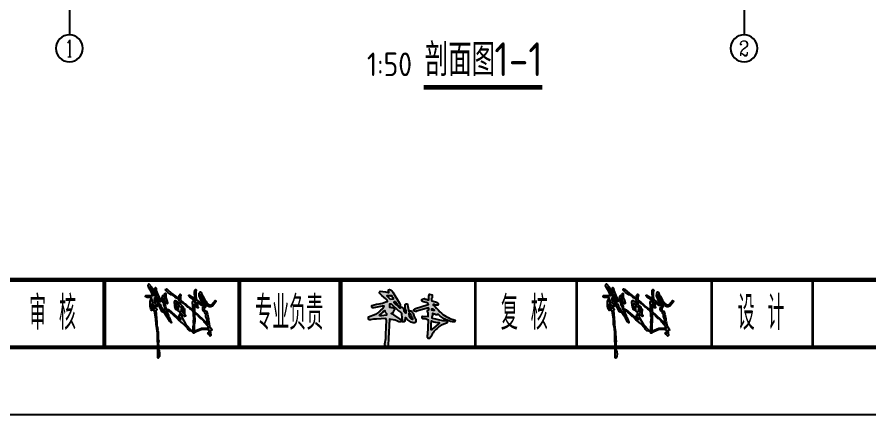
# Model space of a CAD drawing. Extents: x 45837 to 287007, y -98586 to 328021.
# Drawn here: x 61190 to 73817, y 265238 to 271127 of the extents above; entities that cross this region are included whole.
import ezdxf
from ezdxf.enums import TextEntityAlignment as Align

# ---------------------------------------------------------------- set-up
doc = ezdxf.new("R2010")
doc.units = 0
doc.header["$LTSCALE"] = 1000
doc.header["$MEASUREMENT"] = 0
for name, color, linetype in [('AXIS', 3, 'Continuous'), ('AXIS_TEXT', 7, 'Continuous'), ('DIM_SYMB', 3, 'Continuous'), ('HIDE_B', 7, 'Continuous'), ('PUB_TEXT', 7, 'Continuous'), ('WALL', 9, 'Continuous'), ('图框', 7, 'Continuous'), ('ＦＨＤＩ', 4, 'Continuous')]:
    doc.layers.add(name, color=color, linetype=linetype)
doc.styles.add('_TCH_AXIS', font='COMPLEX', dxfattribs={"bigfont": 'GBCBIG'})
doc.styles.add('COMPLEX', font='COMPLEX')
doc.styles.get("Standard").update_dxf_attribs({"font": 'gbenor.shx', "bigfont": 'gbcbig.shx'})

# ---------------------------------------------------------------- blocks, each defined once
blk = doc.blocks.new('dwe')
at = {"linetype": 'Continuous'}
h = blk.add_hatch(color=256, dxfattribs=at)
h.paths.add_polyline_path([(32166.859, 20455.021, 0.138813), (32166.844, 20455.08, 0.305012), (32166.819, 20455.091, -0.192582), (32166.829, 20455.151), (32167.178, 20455.047), (32167.179, 20455.041, 0.254771), (32167.259, 20455.061, 0.439902), (32167.211, 20455.125), (32166.866, 20455.239, 0.288836), (32166.829, 20455.251, -0.33185), (32166.89, 20455.307), (32166.978, 20455.326, 0.248777), (32167.013, 20455.359), (32167.019, 20455.361), (32167.019, 20455.391), (32167.006, 20455.399, 0.156902), (32166.949, 20455.421, -0.226549), (32166.938, 20455.406, 0.203273), (32166.849, 20455.381), (32166.819, 20455.381), (32166.814, 20455.442, 0.141014), (32166.799, 20455.551, 0.181335), (32166.719, 20455.531), (32166.719, 20455.441, -0.388078), (32166.731, 20455.359), (32166.62, 20455.327, 0.123602), (32166.566, 20455.304, 0.460019), (32166.549, 20455.231), (32166.619, 20455.231), (32166.649, 20455.251), (32166.689, 20455.251), (32166.689, 20455.231), (32166.656, 20455.204), (32166.631, 20455.179, -0.071068), (32166.566, 20455.124, -0.129017), (32166.191, 20454.837), (32166.039, 20454.781, 0.313509), (32166.056, 20454.739), (32166.059, 20454.731, 0.126518), (32166.277, 20454.786), (32166.297, 20454.795, 0.073631), (32166.529, 20454.951), (32166.569, 20454.951), (32166.569, 20454.941, 0.306384), (32166.63, 20454.957, 0.101225), (32166.689, 20454.981), (32166.709, 20454.981, 0.192884), (32166.729, 20454.881), (32166.729, 20454.851), (32166.711, 20454.847), (32166.409, 20454.771), (32166.289, 20454.771, -0.295923), (32166.269, 20454.751), (32166.269, 20454.701), (32166.39, 20454.656), (32166.417, 20454.647, -0.097505), (32166.536, 20454.569, -0.139219), (32166.756, 20454.289), (32166.799, 20454.241), (32166.839, 20454.241), (32166.859, 20454.271), (32166.859, 20454.331), (32166.844, 20454.36), (32166.829, 20454.781), (32166.857, 20454.795, -0.122446), (32166.998, 20454.826, 0.488889), (32166.999, 20454.901), (32166.839, 20454.891, -0.138685), (32166.834, 20454.962, -0.251793)])
h.paths.add_polyline_path([(32166.729, 20455.081), (32166.7, 20455.077), (32166.699, 20455.071), (32166.659, 20455.071), (32166.659, 20455.091, 0.200858), (32166.699, 20455.121), (32166.729, 20455.121)], flags=16)
h.paths.add_polyline_path([(32166.739, 20454.761), (32166.744, 20454.652), (32166.749, 20454.491, -0.10594), (32166.681, 20454.544), (32166.676, 20454.549), (32166.527, 20454.677), (32166.509, 20454.681), (32166.509, 20454.711, 0.075528), (32166.718, 20454.756)], flags=16)
h = blk.add_hatch(color=256, dxfattribs=at)
h.paths.add_polyline_path([(32168.211, 20455.517), (32168.241, 20455.539, -0.076928), (32168.279, 20455.581, 0.343108), (32168.261, 20455.634), (32168.259, 20455.641), (32168.098, 20455.626, 0.082763), (32168.019, 20455.601), (32167.999, 20455.601), (32167.999, 20455.631), (32168.009, 20455.631), (32168.009, 20455.681, 0.433644), (32167.913, 20455.649, -0.083988), (32167.883, 20455.609), (32167.683, 20455.289, 0.241959), (32167.666, 20455.209, 0.088677), (32167.692, 20455.188), (32167.728, 20455.205, 0.005615), (32167.732, 20455.206), (32167.753, 20455.259, 0.154483), (32167.799, 20455.331, -1.209197), (32167.826, 20455.284, -0.109257), (32167.801, 20455.257, -0.116079), (32167.732, 20455.206), (32167.724, 20455.186, 0.148804), (32167.689, 20455.151), (32167.659, 20455.151), (32167.656, 20455.159, 0.636863), (32167.601, 20455.159, 0.220295), (32167.554, 20455.063), (32167.509, 20455.001), (32167.489, 20455.001), (32167.489, 20455.061), (32167.503, 20455.09), (32167.519, 20455.141), (32167.519, 20455.251), (32167.506, 20455.259, 0.524003), (32167.444, 20455.25), (32167.434, 20455.191), (32167.409, 20455.041), (32167.389, 20455.041), (32167.386, 20455.049, 0.551868), (32167.326, 20455.044, 0.11852), (32167.275, 20454.953, 0.071169), (32167.244, 20454.872), (32167.226, 20454.844, 0.10155), (32167.204, 20454.793, 0.705859), (32167.28, 20454.707, 0.161527), (32167.499, 20454.851), (32167.519, 20454.851), (32167.524, 20454.772), (32167.541, 20454.744), (32167.549, 20454.731), (32167.599, 20454.731), (32167.609, 20454.751), (32167.639, 20454.751), (32167.649, 20454.731), (32167.709, 20454.731, -0.124355), (32167.928, 20454.806), (32167.979, 20454.811), (32168.014, 20454.241), (32168.024, 20454.042, 0.594077), (32168.096, 20454.014, 0.243104), (32168.119, 20454.081, -0.084195), (32168.094, 20454.301), (32168.084, 20454.631), (32168.074, 20454.731), (32168.069, 20454.731, -0.200858), (32168.089, 20454.831), (32168.369, 20454.816, -0.063439), (32168.549, 20454.791, 0.343108), (32168.601, 20454.809), (32168.609, 20454.811), (32168.609, 20454.881), (32168.397, 20454.957), (32168.381, 20454.965, -0.084673), (32168.261, 20455.054, 0.071442), (32168.234, 20455.076), (32168.191, 20455.124, -0.149027), (32168.139, 20455.201), (32168.199, 20455.201), (32168.449, 20455.151), (32168.489, 20455.151, -0.295923), (32168.509, 20455.171), (32168.509, 20455.221), (32168.368, 20455.256), (32168.29, 20455.266, -0.064135), (32168.087, 20455.327), (32168.039, 20455.341, -0.249173), (32168.071, 20455.399), (32168.086, 20455.414)])
h.paths.add_polyline_path([(32168.049, 20455.491), (32168.041, 20455.489), (32167.949, 20455.391), (32167.869, 20455.401), (32167.869, 20455.431), (32167.886, 20455.454), (32167.915, 20455.493), (32167.919, 20455.511), (32167.949, 20455.511), (32167.949, 20455.501), (32167.969, 20455.501), (32167.969, 20455.511), (32168.049, 20455.511)], flags=16)
h.paths.add_polyline_path([(32167.969, 20455.271), (32167.969, 20455.161), (32167.938, 20455.156, 0.064743), (32167.841, 20455.127, 0.693991), (32167.834, 20455.09), (32167.851, 20455.054), (32167.87, 20455.006), (32167.897, 20454.997), (32167.919, 20454.991), (32167.919, 20454.971, 0.179878), (32167.871, 20454.949), (32167.851, 20454.937), (32167.636, 20454.794), (32167.629, 20454.771), (32167.609, 20454.771), (32167.614, 20454.872), (32167.624, 20454.951, -0.325645), (32167.681, 20455.039), (32167.716, 20455.064), (32167.936, 20455.264), (32167.939, 20455.271)], flags=16)
h.paths.add_polyline_path([(32168.119, 20455.071, -0.181335), (32168.156, 20455.049), (32168.173, 20455.023), (32168.266, 20454.939), (32168.279, 20454.911), (32168.22, 20454.916), (32168.069, 20454.931), (32168.069, 20454.981, 0.293881)], flags=16)
h.paths.add_polyline_path([(32167.399, 20454.991), (32167.399, 20454.961), (32167.384, 20454.882, -0.295272), (32167.299, 20454.801), (32167.299, 20454.831, 0.067267), (32167.325, 20454.883), (32167.343, 20454.93, 0.163021), (32167.369, 20454.971), (32167.379, 20454.966), (32167.379, 20454.991)], flags=16)
at = {"color": 7, "linetype": 'Continuous'}
for points in [[(32166.289, 20454.771, -0.295923), (32166.269, 20454.751), (32166.269, 20454.701), (32166.39, 20454.656), (32166.417, 20454.647, -0.097505), (32166.536, 20454.569, -0.139219), (32166.756, 20454.289), (32166.799, 20454.241), (32166.839, 20454.241), (32166.859, 20454.271), (32166.859, 20454.331), (32166.844, 20454.36), (32166.829, 20454.781), (32166.857, 20454.795, -0.122446), (32166.998, 20454.826, 0.488889), (32166.999, 20454.901), (32166.839, 20454.891, -0.138685), (32166.834, 20454.962, -0.251793), (32166.859, 20455.021, 0.138813), (32166.844, 20455.08, 0.305012), (32166.819, 20455.091, -0.192582), (32166.829, 20455.151), (32167.178, 20455.047), (32167.179, 20455.041, 0.254771), (32167.259, 20455.061, 0.439902), (32167.211, 20455.125), (32166.866, 20455.239, 0.288836), (32166.829, 20455.251, -0.33185), (32166.89, 20455.307), (32166.978, 20455.326, 0.248777), (32167.013, 20455.359), (32167.019, 20455.361), (32167.019, 20455.391), (32167.006, 20455.399, 0.156902), (32166.949, 20455.421, -0.226549), (32166.938, 20455.406, 0.203273), (32166.849, 20455.381), (32166.819, 20455.381), (32166.814, 20455.442, 0.141014), (32166.799, 20455.551, 0.181335), (32166.719, 20455.531), (32166.719, 20455.441, -0.388078), (32166.731, 20455.359), (32166.62, 20455.327, 0.123602), (32166.566, 20455.304, 0.460019), (32166.549, 20455.231), (32166.619, 20455.231), (32166.649, 20455.251), (32166.689, 20455.251), (32166.689, 20455.231), (32166.656, 20455.204), (32166.631, 20455.179, -0.071068), (32166.566, 20455.124, -0.129017), (32166.191, 20454.837), (32166.039, 20454.781, 0.313509), (32166.056, 20454.739), (32166.059, 20454.731, 0.126518), (32166.277, 20454.786), (32166.297, 20454.795, 0.073631), (32166.529, 20454.951), (32166.569, 20454.951), (32166.569, 20454.941, 0.306384), (32166.63, 20454.957, 0.101225), (32166.689, 20454.981), (32166.709, 20454.981, 0.192884), (32166.729, 20454.881), (32166.729, 20454.851), (32166.711, 20454.847), (32166.409, 20454.771), (32166.289, 20454.771), (32166.279, 20454.781)], [(32167.629, 20454.771), (32167.636, 20454.794), (32167.851, 20454.937), (32167.871, 20454.949, -0.179878), (32167.919, 20454.971), (32167.919, 20454.991), (32167.897, 20454.997), (32167.87, 20455.006), (32167.851, 20455.054), (32167.834, 20455.09, -0.693991), (32167.841, 20455.127, -0.064743), (32167.938, 20455.156), (32167.969, 20455.161), (32167.969, 20455.271), (32167.939, 20455.271), (32167.936, 20455.264), (32167.716, 20455.064), (32167.681, 20455.039, 0.325645), (32167.624, 20454.951), (32167.614, 20454.872), (32167.609, 20454.771), (32167.629, 20454.771)], [(32166.699, 20455.071), (32166.7, 20455.077), (32166.729, 20455.081), (32166.729, 20455.121), (32166.699, 20455.121, -0.200858), (32166.659, 20455.091), (32166.659, 20455.071), (32166.699, 20455.071)], [(32168.279, 20454.911), (32168.266, 20454.939), (32168.173, 20455.023), (32168.156, 20455.049, 0.181335), (32168.119, 20455.071, -0.293881), (32168.069, 20454.981), (32168.069, 20454.931), (32168.22, 20454.916), (32168.279, 20454.911)], [(32166.749, 20454.491), (32166.744, 20454.652), (32166.739, 20454.761), (32166.718, 20454.756, -0.075528), (32166.509, 20454.711), (32166.509, 20454.681), (32166.527, 20454.677), (32166.676, 20454.549), (32166.681, 20454.544, 0.10594), (32166.749, 20454.491)]]:
    blk.add_lwpolyline(points, format="xyb", dxfattribs=at)
for points in [[(32167.692, 20455.188), (32167.728, 20455.205, 0.121773), (32167.801, 20455.257, 0.109257), (32167.826, 20455.284, 1.209197), (32167.799, 20455.331, -0.154483), (32167.753, 20455.259), (32167.724, 20455.186, 0.148804), (32167.689, 20455.151), (32167.659, 20455.151), (32167.656, 20455.159, 0.636863), (32167.601, 20455.159, 0.220295), (32167.554, 20455.063), (32167.509, 20455.001), (32167.489, 20455.001), (32167.489, 20455.061), (32167.503, 20455.09), (32167.519, 20455.141), (32167.519, 20455.251), (32167.506, 20455.259, 0.524003), (32167.444, 20455.25), (32167.434, 20455.191), (32167.409, 20455.041), (32167.389, 20455.041), (32167.386, 20455.049, 0.551868), (32167.326, 20455.044, 0.11852), (32167.275, 20454.953, 0.071169), (32167.244, 20454.872), (32167.226, 20454.844, 0.10155), (32167.204, 20454.793, 0.705859), (32167.28, 20454.707, 0.161527), (32167.499, 20454.851), (32167.519, 20454.851), (32167.524, 20454.772), (32167.541, 20454.744), (32167.549, 20454.731), (32167.599, 20454.731), (32167.609, 20454.751), (32167.639, 20454.751), (32167.649, 20454.731), (32167.709, 20454.731, -0.124355), (32167.928, 20454.806), (32167.979, 20454.811), (32168.014, 20454.241), (32168.024, 20454.042, 0.594077), (32168.096, 20454.014, 0.243104), (32168.119, 20454.081, -0.084195), (32168.094, 20454.301), (32168.084, 20454.631), (32168.074, 20454.731), (32168.069, 20454.731, -0.200858), (32168.089, 20454.831), (32168.369, 20454.816, -0.063439), (32168.549, 20454.791, 0.343108), (32168.601, 20454.809), (32168.609, 20454.811), (32168.609, 20454.881), (32168.397, 20454.957), (32168.381, 20454.965, -0.084673), (32168.261, 20455.054, 0.071442), (32168.234, 20455.076), (32168.191, 20455.124, -0.149027), (32168.139, 20455.201), (32168.199, 20455.201), (32168.449, 20455.151), (32168.489, 20455.151, -0.295923), (32168.509, 20455.171), (32168.509, 20455.221), (32168.368, 20455.256), (32168.29, 20455.266, -0.064135), (32168.087, 20455.327), (32168.039, 20455.341, -0.249173), (32168.071, 20455.399), (32168.086, 20455.414), (32168.211, 20455.517), (32168.241, 20455.539, -0.076928), (32168.279, 20455.581, 0.343108), (32168.261, 20455.634), (32168.259, 20455.641), (32168.098, 20455.626, 0.082763), (32168.019, 20455.601), (32167.999, 20455.601), (32167.999, 20455.631), (32168.009, 20455.631), (32168.009, 20455.681, 0.433644), (32167.913, 20455.649, -0.083988), (32167.883, 20455.609), (32167.683, 20455.289, 0.241959), (32167.666, 20455.209, 0.088677), (32167.692, 20455.188, 0.088677)], [(32167.379, 20454.966), (32167.369, 20454.971, -0.163021), (32167.343, 20454.93), (32167.325, 20454.883, -0.067267), (32167.299, 20454.831), (32167.299, 20454.801, 0.295272), (32167.384, 20454.882), (32167.399, 20454.961), (32167.399, 20454.991), (32167.379, 20454.991), (32167.379, 20454.966)]]:
    blk.add_lwpolyline(points, format="xyb", close=True, dxfattribs=at)
blk.add_lwpolyline([(32167.949, 20455.391), (32168.041, 20455.489), (32168.049, 20455.491), (32168.049, 20455.511), (32167.969, 20455.511), (32167.969, 20455.501), (32167.949, 20455.501), (32167.949, 20455.511), (32167.919, 20455.511), (32167.915, 20455.493), (32167.886, 20455.454), (32167.869, 20455.431), (32167.869, 20455.401), (32167.949, 20455.391)], dxfattribs=at)
blk = doc.blocks.new('chf')
at = {"linetype": 'Continuous'}
h = blk.add_hatch(color=4, dxfattribs=at)
h.paths.add_polyline_path([(283, 254), (289, 260), (293, 268), (292, 278), (288, 281), (286, 285), (288, 291), (301, 310), (310, 331), (309, 343), (305, 349), (301, 347), (298, 338), (292, 329), (282, 309), (279, 307), (272, 296), (261, 288), (256, 289), (250, 293), (236, 309), (233, 308), (232, 303), (248, 284), (256, 280), (263, 280), (269, 284), (286, 306), (304, 336), (298, 317), (284, 296), (279, 281), (286, 272), (286, 267), (284, 264), (276, 261), (271, 247), (267, 225), (267, 216), (265, 212), (261, 191), (250, 174), (252, 171), (258, 170), (255, 150), (255, 147), (258, 145), (265, 152), (270, 160), (266, 162), (264, 158), (262, 159), (264, 173), (276, 176), (298, 175), (323, 165), (334, 158), (336, 158), (340, 163), (337, 173), (337, 188), (335, 198), (336, 210), (334, 231), (336, 238), (336, 255), (341, 263), (351, 270), (356, 276), (363, 279), (377, 292), (384, 296), (387, 300), (396, 304), (396, 292), (383, 280), (383, 273), (379, 273), (377, 270), (378, 248), (373, 241), (373, 237), (377, 236), (391, 248), (390, 233), (371, 199), (346, 172), (346, 167), (355, 169), (361, 175), (364, 181), (385, 203), (406, 220), (420, 235), (423, 236), (449, 260), (452, 265), (450, 266), (411, 233), (394, 221), (403, 238), (401, 244), (396, 242), (398, 254), (401, 258), (403, 258), (414, 268), (416, 267), (419, 270), (419, 273), (422, 278), (421, 283), (423, 286), (424, 302), (421, 310), (419, 310), (402, 296), (401, 304), (403, 310), (410, 319), (419, 322), (425, 330), (435, 336), (439, 336), (454, 347), (465, 358), (464, 363), (463, 364), (458, 362), (436, 342), (403, 317), (403, 333), (398, 339), (394, 336), (396, 325), (396, 312), (380, 299), (376, 294), (373, 294), (359, 281), (337, 264), (340, 301), (338, 308), (335, 309), (323, 288), (326, 305), (331, 311), (353, 325), (359, 332), (356, 334), (334, 320), (332, 317), (327, 316), (329, 320), (331, 348), (330, 357), (327, 361), (325, 361), (323, 358), (325, 350), (325, 328), (322, 312), (297, 295), (294, 291), (294, 288), (296, 286), (299, 286), (301, 289), (319, 301), (317, 281), (315, 278), (315, 276), (318, 275), (326, 281), (329, 286), (329, 290), (332, 291), (331, 258), (292, 224), (270, 201), (268, 202), (269, 209), (273, 217), (272, 220), (278, 236), (278, 245), (282, 249)])
h.paths.add_polyline_path([(297, 223), (304, 227), (313, 235), (313, 237), (318, 243), (329, 251), (331, 250), (330, 213), (332, 197), (332, 167), (299, 181), (265, 181), (268, 190), (286, 210), (287, 213)], flags=16)
h.paths.add_polyline_path([(382, 251), (383, 264), (386, 268), (389, 269), (393, 269), (393, 261)], flags=16)
h.paths.add_polyline_path([(390, 277), (394, 281), (395, 281), (395, 279), (392, 276)], flags=16)
h.paths.add_polyline_path([(402, 280), (402, 287), (416, 298), (417, 298), (418, 296), (416, 278), (408, 269), (406, 269), (409, 275), (409, 280), (407, 282)], flags=16)
h.paths.add_polyline_path([(508, 291), (506, 291), (501, 285), (503, 282), (513, 285), (512, 279), (506, 270), (506, 266), (510, 264), (505, 209), (505, 193), (503, 188), (503, 180), (501, 176), (502, 171), (500, 166), (499, 129), (497, 121), (499, 112), (497, 93), (498, 83), (495, 80), (493, 63), (494, 51), (499, 43), (501, 44), (501, 98), (503, 132), (503, 159), (505, 180), (509, 199), (510, 223), (516, 262), (525, 265), (530, 264), (534, 270), (537, 283), (537, 305), (530, 322), (551, 324), (559, 328), (556, 332), (524, 332), (533, 354), (544, 372), (546, 379), (544, 385), (542, 386), (530, 373), (511, 345), (510, 347), (513, 352), (513, 356), (515, 358), (516, 363), (512, 369), (509, 366), (508, 356), (499, 332), (486, 306), (490, 304), (495, 309), (503, 325), (506, 321), (510, 321), (498, 297), (494, 292), (493, 294), (490, 292), (487, 283), (477, 269), (479, 267), (483, 271), (477, 258), (478, 255), (481, 257), (504, 302), (507, 305), (515, 321), (517, 321), (515, 297)])
h.paths.add_polyline_path([(520, 290), (526, 295), (527, 296), (527, 293), (519, 286)], flags=16)
h.paths.add_polyline_path([(523, 301), (526, 313), (527, 314), (530, 307), (526, 302)], flags=16)
h.paths.add_polyline_path([(530, 289), (532, 289), (531, 275), (528, 272), (517, 272), (521, 279), (526, 283)], flags=16)
h.paths.add_polyline_path([(507, 328), (507, 332), (517, 345), (524, 359), (535, 371), (536, 372), (524, 343), (518, 333), (514, 330)], flags=16)
h.paths.add_polyline_path([(467, 317), (469, 325), (468, 343), (466, 344), (464, 342), (464, 323), (459, 310), (456, 299), (456, 296), (458, 294), (464, 300), (471, 315), (475, 320), (472, 302), (465, 282), (463, 269), (457, 256), (457, 251), (451, 240), (451, 236), (448, 233), (442, 217), (438, 211), (439, 207), (446, 212), (454, 228), (478, 264), (477, 268), (458, 243), (459, 250), (465, 263), (470, 282), (474, 290), (474, 295), (476, 298), (481, 321), (479, 331), (476, 334), (474, 334), (469, 319)])
h.paths.add_polyline_path([(499, 304), (498, 305), (496, 303), (497, 301)], flags=17)
h.paths.add_polyline_path([(457, 269), (455, 270), (452, 266), (454, 265)], flags=17)
at = {"color": 4, "linetype": 'Continuous', "elevation": 15644317}
for points in [[(464, 363), (463, 364), (458, 362), (436, 342), (403, 317), (403, 333), (398, 339), (394, 336), (396, 325), (396, 312), (380, 299), (376, 294), (373, 294), (359, 281), (337, 264), (340, 301), (338, 308), (335, 309), (323, 288), (326, 305), (331, 311), (353, 325), (359, 332), (356, 334), (334, 320), (332, 317), (327, 316), (329, 320), (331, 348), (330, 357), (327, 361), (325, 361), (323, 358), (325, 350), (325, 328), (322, 312), (297, 295), (294, 291), (294, 288), (296, 286), (299, 286), (301, 289), (319, 301), (317, 281), (315, 278), (315, 276), (318, 275), (326, 281), (329, 286), (329, 290), (332, 291), (331, 258), (292, 224), (270, 201), (268, 202), (269, 209), (273, 217), (272, 220), (278, 236), (278, 245), (282, 249), (283, 254), (289, 260), (293, 268), (292, 278), (288, 281), (286, 285), (288, 291), (301, 310), (310, 331), (309, 343), (305, 349), (301, 347), (298, 338), (292, 329), (282, 309), (279, 307), (272, 296), (261, 288), (256, 289), (250, 293), (236, 309), (233, 308), (232, 303), (248, 284), (256, 280), (263, 280), (269, 284), (286, 306), (304, 336), (298, 317), (284, 296), (279, 281), (286, 272), (286, 267), (284, 264), (276, 261), (271, 247), (267, 225), (267, 216), (265, 212), (261, 191), (250, 174), (252, 171), (258, 170), (255, 150), (255, 147), (258, 145), (265, 152), (270, 160), (266, 162), (264, 158), (262, 159), (264, 173), (276, 176), (298, 175), (323, 165), (334, 158), (336, 158), (340, 163), (337, 173), (337, 188), (335, 198), (336, 210), (334, 231), (336, 238), (336, 255), (341, 263), (351, 270), (356, 276), (363, 279), (377, 292), (384, 296), (387, 300), (396, 304), (396, 292), (383, 280), (383, 273), (379, 273), (377, 270), (378, 248), (373, 241), (373, 237), (377, 236), (391, 248), (390, 233), (371, 199), (346, 172), (346, 167), (355, 169), (361, 175), (364, 181), (385, 203), (406, 220), (420, 235), (423, 236), (449, 260), (452, 265), (450, 266), (411, 233), (394, 221), (403, 238), (401, 244), (396, 242), (398, 254), (401, 258), (403, 258), (414, 268), (416, 267), (419, 270), (419, 273), (422, 278), (421, 283), (423, 286), (424, 302), (421, 310), (419, 310), (402, 296), (401, 304), (403, 310), (410, 319), (419, 322), (425, 330), (435, 336), (439, 336), (454, 347), (465, 358), (464, 363)], [(544, 385), (542, 386), (530, 373), (511, 345), (510, 347), (513, 352), (513, 356), (515, 358), (516, 363), (512, 369), (509, 366), (508, 356), (499, 332), (486, 306), (490, 304), (495, 309), (503, 325), (506, 321), (510, 321), (498, 297), (494, 292), (493, 294), (490, 292), (487, 283), (477, 269), (479, 267), (483, 271), (477, 258), (478, 255), (481, 257), (504, 302), (507, 305), (515, 321), (517, 321), (515, 297), (508, 291), (506, 291), (501, 285), (503, 282), (513, 285), (512, 279), (506, 270), (506, 266), (510, 264), (505, 209), (505, 193), (503, 188), (503, 180), (501, 176), (502, 171), (500, 166), (499, 129), (497, 121), (499, 112), (497, 93), (498, 83), (495, 80), (493, 63), (494, 51), (499, 43), (501, 44), (501, 98), (503, 132), (503, 159), (505, 180), (509, 199), (510, 223), (516, 262), (525, 265), (530, 264), (534, 270), (537, 283), (537, 305), (530, 322), (551, 324), (559, 328), (556, 332), (524, 332), (533, 354), (544, 372), (546, 379), (544, 385)], [(535, 371), (536, 372), (524, 343), (518, 333), (514, 330), (507, 328), (507, 332), (517, 345), (524, 359), (535, 371)], [(468, 343), (466, 344), (464, 342), (464, 323), (459, 310), (456, 299), (456, 296), (458, 294), (464, 300), (471, 315), (475, 320), (472, 302), (465, 282), (463, 269), (457, 256), (457, 251), (451, 240), (451, 236), (448, 233), (442, 217), (438, 211), (439, 207), (446, 212), (454, 228), (478, 264), (477, 268), (458, 243), (459, 250), (465, 263), (470, 282), (474, 290), (474, 295), (476, 298), (481, 321), (479, 331), (476, 334), (474, 334), (469, 319), (467, 317), (469, 325), (468, 343)], [(394, 281), (395, 281), (395, 279), (392, 276), (390, 277), (394, 281)], [(416, 298), (417, 298), (418, 296), (416, 278), (408, 269), (406, 269), (409, 275), (409, 280), (407, 282), (402, 280), (402, 287), (416, 298)], [(499, 304), (498, 305), (496, 303), (497, 301), (499, 304)], [(530, 289), (532, 289), (531, 275), (528, 272), (517, 272), (521, 279), (526, 283), (530, 289)], [(526, 295), (527, 296), (527, 293), (519, 286), (520, 290), (526, 295)], [(526, 313), (527, 314), (530, 307), (526, 302), (523, 301), (526, 313)], [(329, 251), (331, 250), (330, 213), (332, 197), (332, 167), (299, 181), (265, 181), (268, 190), (286, 210), (287, 213), (297, 223), (304, 227), (313, 235), (313, 237), (318, 243), (329, 251)], [(389, 269), (393, 269), (393, 261), (382, 251), (383, 264), (386, 268), (389, 269)], [(457, 269), (455, 270), (452, 266), (454, 265), (457, 269)]]:
    blk.add_lwpolyline(points, dxfattribs=at)
blk = doc.blocks.new('_AXISO')
blk.add_circle((0, 0), 0.5)
at = {"layer": 'AXIS_TEXT', "style": 'COMPLEX', "width": 1.041667}
blk.add_attdef('A', text='', height=0.56, dxfattribs=at).set_placement((-0.25, -0.28), (0.25, -0.28), align=Align.FIT)
blk = doc.blocks.new('334')
at = {"layer": 'AXIS'}
for p, q in [((-5816.1, -62019.7), (-5816.1, -63259.3)), ((4183.9, -62019.7), (4183.9, -63259.3))]:
    blk.add_line(p, q, dxfattribs=at)
at = {"layer": 'DIM_SYMB', "const_width": 70}
blk.add_lwpolyline([(1191.7, -64037.8), (-563.4, -64037.8)], dxfattribs=at)
at = {"layer": 'HIDE_B', "flags": 128}
blk.add_lwpolyline([(25702.1, -66886.1), (25702.1, -66886.1), (25702.1, -66886.1), (25702.1, -40186.1), (25702.1, -40186.1), (25702.1, -40186.1), (-12297.9, -40186.1), (-12297.9, -40186.1), (-12297.9, -40186.1), (-12297.9, -40186.1), (-12297.9, -40186.1), (-12297.9, -40186.1), (-12297.9, -66886.1), (-12297.9, -66886.1), (25702.1, -66886.1)], close=True, dxfattribs=at)
at = {"layer": 'WALL', "color": 0}
blk.add_line((28702.1, -68886.1), (-13347.9, -68886.1), dxfattribs=at)
at = {"layer": '图框', "linetype": 'Continuous', "const_width": 60}
for points in [[(-12297.9, -40186.1), (25702.1, -40186.1), (25702.1, -67886.1), (-12297.9, -67886.1), (-12297.9, -40186.1)], [(25702.1, -66886.1), (-12297.9, -66886.1)], [(-5297.9, -67886.1), (-5297.9, -66886.1)], [(-3297.9, -67886.1), (-3297.9, -66886.1)], [(-1797.9, -67886.1), (-1797.9, -66886.1)], [(-1797.9, -67886.1), (-1797.9, -66886.1)]]:
    blk.add_lwpolyline(points, dxfattribs=at)
at = {"layer": '图框', "const_width": 40}
for points in [[(202.1, -67886.1), (202.1, -66886.1)], [(1702.1, -67886.1), (1702.1, -66886.1)], [(3702.1, -67886.1), (3702.1, -66886.1)], [(5202.1, -67886.1), (5202.1, -66886.1)]]:
    blk.add_lwpolyline(points, dxfattribs=at)
at = {"layer": '图框', "linetype": 'Continuous'}
blk.add_lwpolyline([(28702.1, -68886.1), (-13347.9, -68886.1)], dxfattribs=at)
at = {"layer": 'AXIS'}
ref = blk.add_blockref('_AXISO', (-5816.1, -63459.3), dxfattribs=dict(at, xscale=-400, yscale=400, zscale=400))
ref.add_attrib('A', '1', dxfattribs={"layer": 'AXIS_TEXT', "height": 249.8, "style": '_TCH_AXIS'}).set_placement((-5869.7, -63584.2), (-5762.6, -63584.2), align=Align.FIT)
ref = blk.add_blockref('_AXISO', (4183.9, -63459.3), dxfattribs=dict(at, xscale=-400, yscale=400, zscale=400))
ref.add_attrib('A', '2', dxfattribs={"layer": 'AXIS_TEXT', "height": 219.2, "style": '_TCH_AXIS'}).set_placement((4110.8, -63568.9), (4256.9, -63568.9), align=Align.FIT)
at = {"layer": 'ＦＨＤＩ'}
for name, p, xscale, yscale, zscale in [('chf', (-2901.9, -68182.9, -34417497.4), -3.200000000011642, 3.200000000011642, 3.200000000011642), ('dwe', (16082919.3, -10294875.2), -500, 500, 500), ('chf', (3878.6, -68182.9, -34417497.4), -3.200000000011642, 3.200000000011642, 3.200000000011642)]:
    blk.add_blockref(name, p, dxfattribs=dict(at, xscale=xscale, yscale=yscale, zscale=zscale))
at = {"layer": 'PUB_TEXT'}
for s, height, p in [('剖面图', 482.27, (-548.5, -63871.2)), ('1-1', 500, (483.4, -63871.2)), ('1:50', 350, (-1405.3, -63871.2))]:
    blk.add_text(s, height=height, dxfattribs=at).set_placement(p)
at = {"layer": '图框', "linetype": 'Continuous', "width": 0.7}
for s, p in [('审 核', (-6066.5, -67376.6)), ('专业负责', (-2558.7, -67376.6))]:
    blk.add_text(s, height=500, dxfattribs=at).set_placement(p, align=Align.MIDDLE_CENTER)
at = {"layer": '图框', "width": 0.7}
for s, p in [('复 核', (926.4, -67376.6)), ('设 计', (4435.8, -67376.6))]:
    blk.add_text(s, height=500, dxfattribs=at).set_placement(p, align=Align.MIDDLE_CENTER)
for tag, p in [('变电所及发电机房平面图、立面图', (188340.2, -37686.1)), ('泵房平面图、立面图、1-1剖面图', (10864.5, -67386.1))]:
    blk.add_attdef(tag, text='', height=500, dxfattribs=at).set_placement(p, align=Align.MIDDLE_CENTER)

msp = doc.modelspace()

# ---------------------------------------------------------------- block references
msp.add_blockref('334', (67781.7, 334123.7))

doc.saveas('drawing.dxf')
